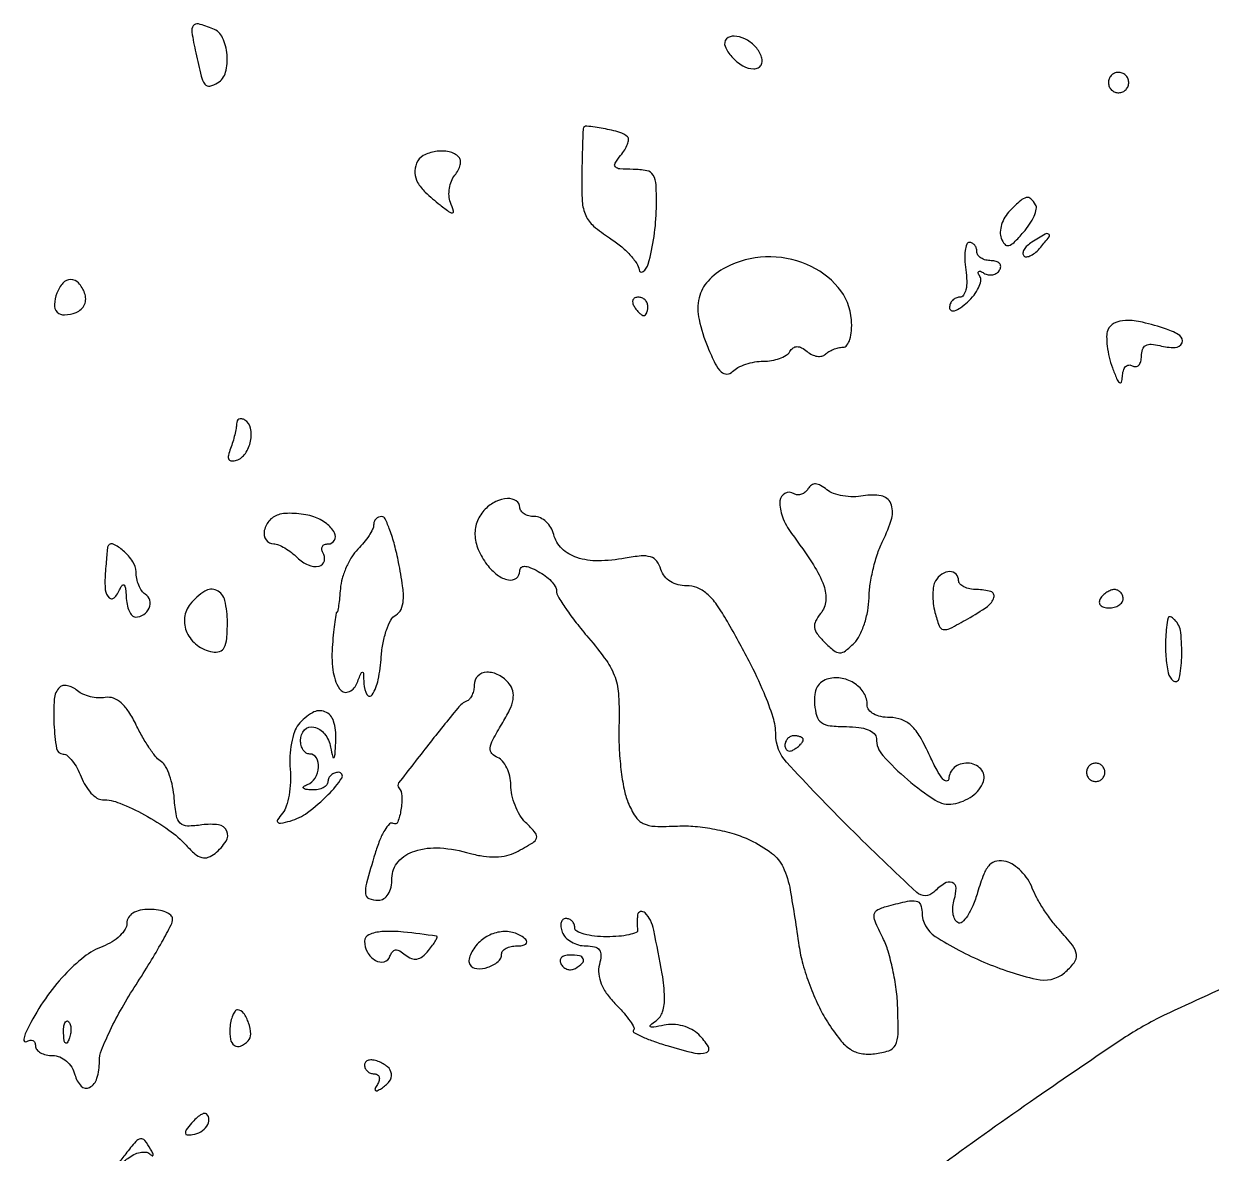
# Model space of a CAD drawing. Extents: x 0 to 5034, y 0 to 2560.
# Drawn here: x 665.7 to 795.6, y 1140.3 to 1263.9 of the extents above; entities that cross this region are included whole.
import ezdxf

# ---------------------------------------------------------------- set-up
doc = ezdxf.new("R2010")
doc.units = 0

msp = doc.modelspace()

# ---------------------------------------------------------------- linework, layer by layer
for points in [[(684.53736, 1260.75, 0.007512), (685.122776, 1258.204737, 0.097359), (685.531048, 1257.3266, 0.29399), (686.072172, 1257.116953, 0.088058), (686.933469, 1257.458881, 0.192497), (687.792821, 1258.620628, 0.085999), (687.957007, 1260.548405, 0.08629), (687.463406, 1262.41316, 0.195814), (686.418213, 1263.393011, 0.024161), (684.820928, 1263.91896, 0.315397), (684.263608, 1263.721024, 0.199073), (684.102624, 1263.019208, 0.01088)], [(742.606442, 1262.273108, 0.305559), (742.449192, 1261.465479, 0.084835), (743.182334, 1260.321836, 0.072561), (744.387175, 1259.334307, 0.136267), (745.59106, 1259, 0.114046), (746.067287, 1259.110055, 0.152208), (746.388194, 1259.412822, 0.136308), (746.501534, 1259.873112, 0.084423), (746.391296, 1260.422681, 0.103458), (745.702906, 1261.490569, 0.084524), (744.597094, 1262.28567, 0.098614), (743.443862, 1262.590158, 0.214958)], [(784.552786, 1258.08541, 0.099038), (784.401684, 1257.679226, 0.097945), (784.417584, 1257.244476, 0.097945), (784.597789, 1256.848514, 0.099038), (784.91459, 1256.552786, 0.099038), (785.320774, 1256.401684, 0.097945), (785.755524, 1256.417584, 0.097945), (786.151486, 1256.597789, 0.099038), (786.447214, 1256.91459, 0.099038), (786.598316, 1257.320774, 0.097945), (786.582416, 1257.755524, 0.097945), (786.402211, 1258.151486, 0.099038), (786.08541, 1258.447214, 0.099038), (785.679226, 1258.598316, 0.097945), (785.244476, 1258.582416, 0.097945), (784.848514, 1258.402211, 0.099038)], [(726.928571, 1252.442582, 0.031413), (726.897292, 1252.121811, 0.000883), (726.852012, 1250.734696, 0.001802), (726.807492, 1249.10213, 0.001237), (726.768247, 1247.25, 0.01952), (726.824378, 1244.488366, 0.090982), (727.202628, 1242.948193, 0.110045), (728.066823, 1241.791109, 0.035093), (729.801155, 1240.5, -0.029823), (731.003992, 1239.624087, -0.034105), (732.037891, 1238.646875, -0.036413), (732.783407, 1237.710882, -0.132619), (733.031765, 1237, 0.594662), (733.471065, 1236.80096, 0.163725), (734.039885, 1237.634778, 0.032515), (734.680524, 1240.653877, 0.031899), (734.929715, 1243.75, 0.013685), (734.902083, 1246.300951, 0.126314), (734.589149, 1247.351544, 0.211744), (733.875437, 1247.853223, 0.048878), (732.377555, 1248, -0.015247), (730.930573, 1248.044135, -0.198078), (730.455764, 1248.274712, -0.331511), (730.419554, 1248.687925, -0.034992), (731.020056, 1249.524166, 0.034151), (731.467401, 1250.144921, 0.049825), (731.764435, 1250.749596, 0.062203), (731.883989, 1251.253846, 0.227283), (731.777807, 1251.555526, 0.129083), (730.932868, 1252.049061, 0.022748), (729.126609, 1252.46516, 0.01737), (727.310321, 1252.73259, 0.400062)], [(708.699509, 1248.659316, 0.101541), (708.520025, 1247.574855, 0.119637), (708.803481, 1246.576002, 0.07618), (709.650971, 1245.499042, 0.021649), (711.272892, 1244.108556, 0.006597), (712.330031, 1243.301179, 0.219925), (712.634355, 1243.237559, 0.439051), (712.742985, 1243.428835, 0.013871), (712.411017, 1244.371291, -0.075004), (712.250022, 1245.102629, -0.055731), (712.286777, 1245.930029, -0.056029), (712.504445, 1246.72368, -0.078436), (712.879448, 1247.354744, 0.051268), (713.252787, 1247.912, 0.06696), (713.465298, 1248.486829, 0.082676), (713.493251, 1248.990735, 0.170586), (713.324657, 1249.342009, 0.148046), (712.252984, 1249.915614, 0.086221), (710.782983, 1249.953063, 0.089178), (709.43189, 1249.498669, 0.177343)], [(773.613918, 1243.471061, 0.061855), (773.071889, 1242.775319, 0.057965), (772.702244, 1241.953086, 0.062211), (772.551164, 1241.134129, 0.106544), (772.657366, 1240.450505, 0.082376), (773.039128, 1239.800118, 0.292806), (773.478946, 1239.661199, 0.132355), (774.072499, 1240.006527, 0.016561), (775.09412, 1241.108521, 0.0322), (775.768418, 1241.995386, 0.043027), (776.252715, 1242.882533, 0.049548), (776.502145, 1243.648847, 0.194716), (776.420226, 1244.129077, 0.065383), (775.891708, 1244.777124, 0.251718), (775.406557, 1244.907678, 0.125941), (774.79156, 1244.586816, 0.01349)], [(776.02896, 1240.03906, 0.044429), (775.507686, 1239.640546, 0.073916), (775.159984, 1239.21208, 0.108439), (775.032091, 1238.823706, 0.225585), (775.13646, 1238.530207, 0.234162), (775.452534, 1238.423579, 0.085026), (775.916631, 1238.569338, 0.06172), (776.453252, 1238.934292, 0.039407), (776.979944, 1239.475834, 0.011124), (777.89468, 1240.6293, 0.447869), (777.839289, 1240.911334, 0.273213), (777.458847, 1240.911828, 0.007952)], [(768.786692, 1237, -0.029763), (768.892466, 1235.776249, -0.061942), (768.79986, 1234.824696, -0.09802), (768.531443, 1234.217379, -0.244511), (768.113499, 1234, 0.10284), (767.688605, 1233.911674, 0.098761), (767.32709, 1233.660722, 0.097005), (767.084853, 1233.285864, 0.095363), (767, 1232.845012, 0.284688), (767.176033, 1232.560901, 0.195341), (767.564955, 1232.531453, 0.078101), (768.195399, 1232.848638, 0.028394), (768.976419, 1233.478659, 0.041877), (769.686366, 1234.238406, 0.055353), (770.18693, 1235.04176, 0.067448), (770.421016, 1235.767683, 0.184766), (770.32191, 1236.288155, -0.046297), (770.146964, 1236.640334, -0.332226), (770.195074, 1236.812168, -0.271474), (770.39292, 1236.837256, -0.037402), (770.776393, 1236.638197, 0.092519), (771.238531, 1236.459449, 0.096172), (771.727473, 1236.462971, 0.09932), (772.167152, 1236.647286, 0.105964), (772.489919, 1236.983688, 0.136093), (772.602176, 1237.36964, 0.190788), (772.475564, 1237.701458, 0.140899), (772.109731, 1237.925389, 0.067432), (771.559017, 1238, -0.062283), (770.962904, 1238.074545, -0.080552), (770.457961, 1238.29375, -0.097988), (770.120018, 1238.618621, -0.153634), (770, 1239, 0.081264), (769.93751, 1239.381947, 0.09189), (769.757125, 1239.70625, 0.100702), (769.488543, 1239.923085, 0.12019), (769.173193, 1240, 0.314934), (768.88429, 1239.797993, 0.055623), (768.7186, 1239.11875, 0.042928), (768.677574, 1238.149985, 0.025568)], [(742.515336, 1237.254043, 0.085174), (740.581019, 1235.775729, 0.132508), (739.608602, 1233.929646, 0.10884), (739.597971, 1231.570344, 0.045897), (740.552135, 1228.529465, 0.017068), (741.37783, 1226.728659, 0.083096), (742.036711, 1225.824709, 0.20875), (742.646006, 1225.592901, 0.186454), (743.268404, 1225.868404, -0.077384), (743.862612, 1226.302505, -0.038207), (744.725883, 1226.667594, -0.036745), (745.699944, 1226.91659, -0.044231), (746.640983, 1227, 0.042769), (747.546308, 1227.077582, 0.044326), (748.41404, 1227.308014, 0.048469), (749.122726, 1227.646007, 0.119397), (749.530011, 1228.048558, -0.093136), (749.89796, 1228.452088, -0.161683), (750.323354, 1228.595498, -0.127031), (750.826401, 1228.468043, -0.048005), (751.431037, 1228.057234, 0.061577), (751.965404, 1227.714928, 0.07467), (752.533719, 1227.540581, 0.088289), (753.047078, 1227.554712, 0.146473), (753.425343, 1227.758676, -0.063084), (753.794099, 1228.044513, -0.037905), (754.291611, 1228.289534, -0.037413), (754.832311, 1228.460983, -0.052793), (755.333333, 1228.524845, 0.228577), (755.777056, 1228.750647, 0.08635), (756.10593, 1229.384886, 0.060594), (756.28483, 1230.340578, 0.034633), (756.278686, 1231.516233, 0.157983), (754.822706, 1235.080138, 0.119209), (751.388986, 1237.595721, 0.108152), (746.884815, 1238.413089, 0.112135)], [(669.345077, 1234.456872, 0.075422), (669.069425, 1233.199704, 0.214489), (669.375865, 1232.378824, 0.216242), (670.190548, 1232.067507, 0.076522), (671.440013, 1232.338607, 0.093639), (671.997035, 1232.682533, 0.104304), (672.365098, 1233.194765, 0.103874), (672.495878, 1233.813795, 0.092161), (672.376152, 1234.462146, 0.089658), (671.709907, 1235.560506, 0.215353), (670.860994, 1235.942142, 0.214827), (670.011808, 1235.557855, 0.089288)], [(732.5, 1233, 0.029505), (732.768994, 1232.617226, 0.035638), (733.066025, 1232.29375, 0.038439), (733.34829, 1232.065539, 0.151918), (733.559017, 1232, 0.210953), (733.727648, 1232.07446, 0.081139), (733.870461, 1232.29375, 0.061769), (733.967655, 1232.617151, 0.042167), (734, 1233, 0.105053), (733.918938, 1233.381556, 0.099167), (733.688914, 1233.70625, 0.09642), (733.345238, 1233.923877, 0.093332), (732.940983, 1234, 0.108972), (732.586039, 1233.921712, 0.182303), (732.3746, 1233.70625, 0.161196), (732.343488, 1233.3821, 0.082592)], [(784.323406, 1230.400399, 0.092444), (784.194325, 1229.699181, 0.029838), (784.260028, 1228.640461, 0.028596), (784.475848, 1227.446399, 0.028472), (784.826723, 1226.282989, 0.011752), (785.292064, 1225.09505, 0.112134), (785.606659, 1224.65456, 0.546935), (785.819027, 1224.714181, 0.063211), (785.921053, 1225.309017, -0.056904), (786.023878, 1225.957308, -0.116801), (786.270559, 1226.405088, -0.179435), (786.614511, 1226.583988, -0.171169), (787, 1226.5, 0.153713), (787.379179, 1226.403771, 0.191513), (787.70625, 1226.555735, 0.129501), (787.927321, 1226.96056, 0.060641), (788, 1227.557614, -0.081384), (788.119691, 1228.288089, -0.182702), (788.470251, 1228.716105, -0.147647), (789.078722, 1228.85855, -0.048178), (789.999004, 1228.710511, 0.062986), (791.682754, 1228.490431, 0.305579), (792.443375, 1228.998574, 0.355514), (792.201002, 1229.797742, 0.068163), (790.738753, 1230.516861, 0.021847), (788.132008, 1231.2587, 0.063013), (786.26783, 1231.460267, 0.108265), (785.026585, 1231.164602, 0.190986)], [(689, 1220.140804, -0.044814), (688.955838, 1219.649073, -0.015193), (688.806316, 1218.945904, -0.01497), (688.593057, 1218.174867, -0.016658), (688.34065, 1217.445338, 0.035725), (688.110903, 1216.689224, 0.177332), (688.166451, 1216.255731, 0.280582), (688.458173, 1216.078781, 0.080144), (689.003277, 1216.167759, 0.166498), (689.965379, 1216.901768, 0.096574), (690.532942, 1218.257179, 0.102071), (690.53374, 1219.664034, 0.206448), (689.910933, 1220.555046, 0.08398), (689.562927, 1220.696474, 0.162722), (689.267587, 1220.665595, 0.181278), (689.071123, 1220.46911, 0.107077)], [(751.519929, 1213.032246, -0.079465), (751.203479, 1212.665692, -0.091049), (750.801973, 1212.43664, -0.100767), (750.379331, 1212.378813, -0.122785), (750, 1212.5, 0.263598), (749.002973, 1212.538009, 0.263078), (748.456612, 1211.702138, 0.108805), (748.722123, 1209.972567, 0.066518), (749.719644, 1208.154932, -0.014038), (752.112594, 1204.706885, -0.057602), (753.248486, 1202.434471, -0.108662), (753.470077, 1200.765332, -0.153242), (752.905297, 1199.385889, 0.056425), (752.360281, 1198.554007, 0.15193), (752.244956, 1197.864448, 0.128008), (752.536807, 1197.155398, 0.035087), (753.335903, 1196.235526, 0.025875), (754.345197, 1195.325617, 0.164065), (754.983756, 1195.087672, 0.175472), (755.612276, 1195.293137, 0.03052), (756.562569, 1196.133998, 0.080817), (757.167616, 1196.974177, 0.036196), (757.687327, 1198.236817, 0.034619), (758.054466, 1199.681258, 0.039643), (758.197286, 1201.098284, -0.032958), (758.329081, 1202.607628, -0.021085), (758.670546, 1204.335071, -0.021179), (759.150629, 1206.006688, -0.036653), (759.707071, 1207.340257, 0.046612), (760.678727, 1209.805767, 0.174648), (760.574666, 1211.440881, 0.251155), (759.52643, 1212.270159, 0.09177), (757.57307, 1212.258719, -0.047556), (756.480302, 1212.155868, -0.041451), (755.334937, 1212.252363, -0.043589), (754.307626, 1212.519091, -0.08812), (753.583281, 1212.930883, 0.042369), (752.906412, 1213.401985, 0.119125), (752.356647, 1213.56378, 0.164525), (751.902976, 1213.434777, 0.103884)], [(716.2, 1210.8, 0.101219), (715.353448, 1209.51811, 0.103777), (715.088158, 1208.018384, 0.091931), (715.443457, 1206.391992, 0.062802), (716.392046, 1204.75, 0.066957), (717.527511, 1203.60912, 0.115123), (718.743298, 1203.059131, 0.214548), (719.615824, 1203.260758, 0.23441), (720, 1204.035184, -0.188457), (720.144316, 1204.404473, -0.214004), (720.491503, 1204.552925, -0.094032), (721.098381, 1204.426677, -0.0247), (722, 1204, -0.037919), (722.765319, 1203.512475, -0.043272), (723.4125, 1202.933896, -0.048145), (723.861305, 1202.353947, -0.141531), (724, 1201.87378, 0.137223), (724.172232, 1201.258034, 0.012972), (725.028, 1199.927098, 0.01583), (726.159237, 1198.372394, 0.011817), (727.499576, 1196.729461, -0.021162), (729.462901, 1194.228923, -0.072845), (730.408939, 1192.402286, -0.071095), (730.803204, 1190.357636, -0.01953), (730.834378, 1187.070497, 0.019493), (730.85638, 1184.732664, 0.017446), (731.058201, 1182.314878, 0.017781), (731.392656, 1180.156373, 0.050881), (731.82771, 1178.703556, 0.044332), (732.631286, 1177.16468, 0.139993), (733.495386, 1176.402552, 0.104959), (734.783541, 1176.09353, 0.019285), (737.242907, 1176.123709, -0.03578), (739.173731, 1176.083745, -0.024765), (741.337207, 1175.775012, -0.024881), (743.44126, 1175.257849, -0.038348), (745.189238, 1174.585045, -0.049636), (747.541777, 1173.164374, -0.124625), (748.793231, 1171.617954, -0.065703), (749.578481, 1169.089953, -0.007009), (750.535916, 1163, 0.033589), (750.960261, 1161.00002, 0.020415), (751.71417, 1158.70235, 0.020417), (752.652708, 1156.474439, 0.033668), (753.644098, 1154.688852, 0.022063), (755.034506, 1152.734111, 0.078271), (756.154445, 1151.686202, 0.109583), (757.32527, 1151.221728, 0.068682), (758.804655, 1151.188852, 0.050671), (760.351675, 1151.528606, 0.199044), (761.076995, 1152.152537, 0.11375), (761.368881, 1153.340538, 0.01202), (761.341177, 1156.214049, 0.024767), (761.172634, 1158.235064, 0.01923), (760.796635, 1160.410057, 0.019602), (760.287104, 1162.41528, 0.043704), (759.710446, 1163.878607, -0.012729), (758.854676, 1165.709269, -0.1503), (758.766817, 1166.480308, -0.247316), (759.157292, 1166.973367, -0.038497), (760.369269, 1167.400903, -0.012315), (762.409157, 1167.894799, -0.102049), (763.356935, 1167.903826, -0.248101), (763.8292, 1167.521726, -0.101386), (764, 1166.688058, 0.255285), (765.443137, 1164.045739, 0.042186), (770.759487, 1161.232634, 0.042332), (776.505218, 1159.342876, 0.23569), (779.572865, 1160.060472, 0.052847), (780.632991, 1161.148356, 0.200277), (780.882496, 1162.04445, 0.136753), (780.452652, 1163.073773, 0.020658), (778.985042, 1164.78568, -0.026811), (778.147064, 1165.787832, -0.017983), (777.29516, 1167.014947, -0.018136), (776.553963, 1168.266689, -0.033769), (776.061765, 1169.337547, 0.057039), (775.569503, 1170.289414, 0.047003), (774.845704, 1171.175074, 0.048885), (774.012899, 1171.868039, 0.085339), (773.197498, 1172.238102, 0.104149), (772.164628, 1172.287955, 0.168305), (771.397176, 1171.875837, 0.094011), (770.760296, 1170.853278, 0.01962), (770.071987, 1168.845933, -0.02625), (769.552227, 1167.393179, -0.046308), (768.954614, 1166.269048, -0.065371), (768.374028, 1165.595938, -0.331968), (767.910533, 1165.555293, -0.146175), (767.575967, 1165.931464, -0.071624), (767.388632, 1166.551018, -0.061602), (767.367808, 1167.305864, -0.053015), (767.52671, 1168.084157, 0.07609), (767.722988, 1169.336653, 0.317122), (767.308879, 1169.928368, 0.233837), (766.455915, 1169.831204, 0.053189), (765.290355, 1168.890355, -0.403651), (763.413483, 1168.856383, -0.008546), (756.107114, 1175.88879, -0.010983), (749.171212, 1183.107148, -0.188041), (748, 1186.111284, 0.076476), (747.706595, 1188.018357, 0.024522), (746.709448, 1190.713653, 0.0194), (745.081832, 1194.151524, 0.008942), (742.712736, 1198.5, 0.024704), (741.539755, 1200.345697, 0.059117), (740.455163, 1201.548841, 0.08248), (739.376066, 1202.217126, 0.106713), (738.23271, 1202.421975, -0.070839), (737.298953, 1202.521423, -0.080022), (736.471713, 1202.878264, -0.084214), (735.830758, 1203.457644, -0.090357), (735.435631, 1204.20281, 0.084419), (734.971328, 1205.103937, 0.156832), (734.306628, 1205.573927, 0.099969), (733.268423, 1205.683393, 0.022809), (731.509765, 1205.435854, -0.043311), (728.562728, 1205.143502, -0.083552), (726.226624, 1205.507103, -0.112806), (724.598163, 1206.496099, -0.13699), (723.70159, 1208.033119, 0.071179), (723.385609, 1208.784889, 0.070113), (722.870204, 1209.422229, 0.075689), (722.241232, 1209.852252, 0.112624), (721.59362, 1210, -0.060868), (720.984222, 1210.074462, -0.079473), (720.468126, 1210.29375, -0.097394), (720.122603, 1210.618601, -0.156778), (720, 1211, 0.257603), (719.606443, 1211.713192, 0.154946), (718.646069, 1211.963398, 0.101189), (717.359605, 1211.629046, 0.082545)], [(693.75, 1210.24361, 0.148667), (692.642212, 1209.617272, 0.139599), (692.036979, 1208.464972, 0.201426), (692.233991, 1207.447733, 0.250543), (693.071429, 1207, -0.098769), (693.586678, 1206.897216, -0.033858), (694.27145, 1206.556675, -0.032099), (694.995489, 1206.068362, -0.031977), (695.652048, 1205.490809, 0.095442), (696.827575, 1204.695031, 0.153202), (698.022328, 1204.57426, 0.289974), (698.605324, 1205.137049, 0.200665), (698.457295, 1206.069098, -0.100279), (698.326261, 1206.424004, -0.177037), (698.386534, 1206.726548, -0.168258), (698.631948, 1206.929225, -0.089467), (699.024316, 1207, 0.270251), (699.708092, 1207.398702, 0.256041), (699.719191, 1208.20869, 0.111626), (698.824674, 1209.249518, 0.077859), (697.448501, 1209.971432, 0.037714), (696.574619, 1210.196734, 0.025874), (695.55831, 1210.324639, 0.026159), (694.560923, 1210.345741, 0.0471)], [(704, 1209.071429, -0.116045), (703.889565, 1208.602009, -0.028553), (703.49368, 1207.909305, -0.027696), (702.93611, 1207.147266, -0.024592), (702.276358, 1206.419216, 0.057057), (701.601777, 1205.570204, 0.034904), (701.001721, 1204.438794, 0.034647), (700.558249, 1203.218577, 0.051134), (700.3576, 1202.097787, -0.006848), (700.269056, 1201.101765, -0.011286), (700.163731, 1200.2631, -0.005025), (700.053489, 1199.569186, -0.365934), (699.971614, 1199.5, 0.371311), (699.888461, 1199.428373, 0.002811), (699.750698, 1198.471875, 0.00839), (699.61372, 1197.341983, 0.005075), (699.487587, 1196, 0.051026), (699.539089, 1193.201222, 0.106972), (700.24813, 1191.154558, 0.346751), (701.216558, 1190.793783, 0.224918), (702.132621, 1191.65305, -0.002982), (702.619551, 1192.869094, -0.292002), (702.764558, 1192.971691, -0.412141), (702.874457, 1192.872485, -0.003951), (702.929715, 1191.690983, 0.120806), (703.269492, 1190.50616, 0.563163), (703.833574, 1190.491895, 0.093104), (704.499481, 1192.136993, 0.032938), (704.83815, 1194.666476, -0.030505), (705.033012, 1196.177701, -0.035938), (705.405306, 1197.57118, -0.038797), (705.884904, 1198.673221, -0.144127), (706.408868, 1199.208938, 0.157122), (706.994704, 1199.839183, 0.095715), (707.244842, 1200.833921, 0.050627), (707.173263, 1202.400398, 0.012095), (706.729091, 1204.972239, 0.015575), (706.285328, 1206.899119, 0.024282), (705.772174, 1208.523095, 0.021095), (705.256992, 1209.752584, 0.290755), (704.867489, 1210, 0.10621), (704.536506, 1209.92889, 0.09936), (704.254825, 1209.727232, 0.096104), (704.066, 1209.425905, 0.092301)], [(674.918758, 1206.718615, 0.063804), (674.880531, 1206.554139, 0.00147), (674.802109, 1205.756406, 0.003255), (674.718947, 1204.819623, 0.002197), (674.635737, 1203.75, 0.037987), (674.640526, 1201.971803, 0.194853), (675.072879, 1201.106805, 0.423702), (675.686339, 1201.155456, 0.076797), (676.337719, 1202.25, -0.134342), (676.534095, 1202.507991, -0.451325), (676.717133, 1202.471875, -0.102704), (676.859693, 1202.046513, -0.020908), (676.921053, 1201.25, 0.0398), (677.020239, 1200.388533, 0.057916), (677.253223, 1199.660938, 0.074952), (677.574906, 1199.164789, 0.214698), (677.940983, 1199, 0.144426), (678.846011, 1199.266989, 0.148421), (679.449659, 1199.98023, 0.170715), (679.508977, 1200.832268, 0.189355), (679.016312, 1201.489919, -0.105504), (678.626729, 1201.86303, -0.051367), (678.298542, 1202.472261, -0.047723), (678.075339, 1203.203903, -0.050225), (678, 1203.952028, 0.150521), (677.65937, 1205.057895, 0.060462), (676.606914, 1206.261804, 0.080625), (675.505927, 1206.968652, 0.43013)], [(765.464874, 1202.943165, 0.100309), (765.254439, 1202.3731, 0.034624), (765.180004, 1201.493845, 0.032756), (765.230639, 1200.487068, 0.032552), (765.412306, 1199.493376, 0.025939), (765.860427, 1198.033201, 0.26343), (766.325573, 1197.636615, 0.168477), (767.046516, 1197.740397, 0.010135), (769.000127, 1198.800212, 0.023244), (771.150643, 1200.159908, 0.165908), (771.867285, 1201.139322, 0.419305), (771.52406, 1201.780938, 0.0715), (770, 1202, -0.048028), (769.234582, 1202.073693, -0.068025), (768.5875, 1202.29375, -0.088204), (768.151477, 1202.618118, -0.191087), (768, 1203, 0.195412), (767.718433, 1203.692931, 0.208257), (767.042876, 1203.969225, 0.146126), (766.174414, 1203.688529, 0.103975)], [(683.930433, 1200.416177, 0.147747), (683.304299, 1198.932554, 0.135757), (683.575086, 1197.295053, 0.123952), (684.687679, 1195.920313, 0.112833), (686.357183, 1195.176676, 0.128787), (687.146461, 1195.225545, 0.198749), (687.657685, 1195.6653, 0.09759), (687.929224, 1196.633405, 0.019726), (688, 1198.426676, 0.058096), (687.724184, 1200.792449, 0.224661), (686.826009, 1201.916629, 0.264846), (685.516235, 1201.833875, 0.07443)], [(783.5, 1201, 0.139169), (783.392057, 1200.620352, 0.191142), (783.521475, 1200.29375, 0.138808), (783.889346, 1200.073267, 0.066118), (784.440983, 1200, 0.062283), (785.037096, 1200.074545, 0.080552), (785.542039, 1200.29375, 0.097988), (785.879982, 1200.618621, 0.153634), (786, 1201, 0.092995), (785.928382, 1201.381732, 0.096318), (785.723586, 1201.70625, 0.099231), (785.418051, 1201.923444, 0.105429), (785.059017, 1202, 0.089642), (784.653442, 1201.926698, 0.053229), (784.2129, 1201.70625, 0.051032), (783.806203, 1201.382515, 0.06081)], [(790.918758, 1198.916667, 0.033892), (790.653583, 1196.802986, 0.034042), (790.677005, 1194.675995, 0.034028), (790.941948, 1192.887864, 0.167114), (791.464544, 1192.028358, 0.564781), (792.138652, 1192.262958, 0.045001), (792.411899, 1194.573643, 0.033868), (792.302114, 1197.320631, 0.171076), (791.64939, 1198.683944, 0.036998), (791.394329, 1198.903814, 0.082464), (791.166893, 1199.020179, 0.163649), (791.005759, 1199.017591, 0.265419)], [(715, 1191.583333, -0.049462), (714.943811, 1191.016715, -0.052747), (714.777502, 1190.484896, -0.058927), (714.532835, 1190.063648, -0.128783), (714.242561, 1189.833333, 0.11896), (713.193161, 1189.033286, 0.004248), (710.007792, 1185.046444, 0.002193), (706.735186, 1180.840447, 0.355861), (706.75, 1180.290445, -0.174077), (707.083564, 1179.420134, -0.043783), (706.98151, 1177.881026, -0.052161), (706.636714, 1176.57412, -0.471451), (706.148477, 1176.408236, 0.355758), (705.743548, 1176.355291, 0.053367), (705.209723, 1175.653891, 0.040352), (704.650025, 1174.533422, 0.022881), (704.148477, 1173.101234, 0.005372), (703.214476, 1169.857456, 0.084805), (703.099659, 1168.717755, 0.291211), (703.490306, 1168.18817, 0.092387), (704.5, 1168, 0.138864), (705.114225, 1168.173941, 0.116547), (705.595076, 1168.653424, 0.088831), (705.899525, 1169.421057, 0.050137), (706, 1170.420545, -0.184188), (706.685268, 1172.217679, -0.134906), (708.494533, 1173.387643, -0.093666), (711.263248, 1173.718789, -0.0538), (714.584076, 1173.130793, 0.034293), (716.011556, 1172.820284, 0.043136), (717.36176, 1172.739976, 0.047891), (718.572783, 1172.889096, 0.068879), (719.584076, 1173.264871, 0.00982), (721.408896, 1174.292676, 0.184735), (721.811647, 1174.798064, 0.259088), (721.698993, 1175.355169, 0.019715), (720.619048, 1176.52381, -0.062864), (719.998866, 1177.323178, -0.039125), (719.475595, 1178.389874, -0.038768), (719.118661, 1179.542304, -0.055771), (719, 1180.602813, 0.05418), (718.893304, 1181.584565, 0.057151), (718.578372, 1182.501951, 0.06384), (718.114208, 1183.222346, 0.126801), (717.56467, 1183.613557, -0.120999), (716.934672, 1184.051286, -0.215047), (716.751968, 1184.643821, -0.092084), (717.04659, 1185.56931, -0.013634), (718.023597, 1187.2792, 0.023311), (718.870773, 1188.830803, 0.067901), (719.251156, 1189.988098, 0.103313), (719.229164, 1190.90698, 0.116245), (718.836482, 1191.697027, 0.095642), (717.679141, 1192.647111, 0.132337), (716.378679, 1192.956436, 0.188877), (715.401242, 1192.539741, 0.201268)], [(669.657991, 1191.324657, 0.179328), (669.057512, 1190.017116, 0.031425), (669.022256, 1187.262774, 0.029042), (669.310767, 1184.604212, 0.366341), (670.024751, 1184, -0.17856), (670.483781, 1183.830672, -0.048871), (671.02769, 1183.265625, -0.042913), (671.560849, 1182.456979, -0.033464), (672, 1181.5, 0.04467), (672.465101, 1180.543529, 0.05168), (673.074054, 1179.734375, 0.059168), (673.727628, 1179.179189, 0.147553), (674.321611, 1179, -0.096777), (676.220725, 1178.628944, -0.028116), (678.92919, 1177.346816, -0.029063), (681.598507, 1175.686457, -0.055224), (683.490079, 1174.010962, 0.031615), (684.446474, 1173.079813, 0.109407), (685.204081, 1172.674868, 0.155511), (685.904856, 1172.699845, 0.087358), (686.651792, 1173.125976, 0.074096), (687.84673, 1174.46082, 0.258759), (687.931218, 1175.573016, 0.254425), (687.029191, 1176.24732, 0.072471), (685.218908, 1176.245437, -0.03422), (683.61981, 1176.121554, -0.194728), (682.842021, 1176.428376, -0.162692), (682.41748, 1177.228433, -0.022316), (682.186967, 1179.129353, 0.030608), (682.005663, 1180.442045, 0.03492), (681.66959, 1181.664659, 0.037441), (681.241242, 1182.642398, 0.133144), (680.777939, 1183.137241, -0.085366), (680.229862, 1183.621731, -0.019543), (679.491184, 1184.619043, -0.019657), (678.719883, 1185.851718, -0.018035), (678.023873, 1187.176517, 0.03142), (677.211712, 1188.626802, 0.067627), (676.380228, 1189.597398, 0.094314), (675.52426, 1190.109701, 0.131597), (674.639803, 1190.189127, -0.059444), (673.862076, 1190.147572, -0.04318), (673.004478, 1190.278655, -0.043802), (672.199975, 1190.550207, -0.070025), (671.583802, 1190.930451, 0.053822), (671.050036, 1191.284126, 0.069044), (670.495119, 1191.48028, 0.084444), (670.004965, 1191.496667, 0.16403)], [(753.766999, 1192.251196, 0.100733), (753.034864, 1191.921733, 0.112904), (752.524665, 1191.342711, 0.093864), (752.256938, 1190.507668, 0.051459), (752.235107, 1189.42995, 0.056182), (752.485892, 1188.159015, 0.165121), (753.007278, 1187.450422, 0.1259), (753.95396, 1187.095524, 0.027054), (755.718108, 1187, -0.030805), (757.085921, 1186.915648, -0.063831), (758.120722, 1186.65068, -0.096366), (758.769796, 1186.234369, -0.204886), (759, 1185.696167, 0.185067), (759.714264, 1183.832512, 0.033497), (762.419467, 1181.199672, 0.033464), (765.45119, 1178.951963, 0.186114), (767.399894, 1178.550744, 0.111076), (769.492183, 1179.401533, 0.155769), (770.711177, 1180.990853, 0.277927), (770.436908, 1182.365467, 0.210971), (769, 1183, 0.074445), (768.180881, 1182.877362, 0.10064), (767.524675, 1182.520717, 0.108388), (767.092741, 1181.960048, 0.098411), (766.915739, 1181.25, -0.430802), (766.679844, 1181.047595, -0.198154), (766.282367, 1181.2625, -0.047411), (765.636577, 1182.22878, -0.015885), (764.8779, 1183.75, 0.02175), (763.784999, 1185.878511, 0.071791), (762.819028, 1187.120108, 0.10573), (761.768189, 1187.772503, 0.086444), (760.462161, 1188, -0.049824), (759.486574, 1188.097457, -0.077899), (758.696835, 1188.389873, -0.10237), (758.183753, 1188.834578, -0.164623), (758, 1189.377555, 0.134875), (757.647541, 1190.660397, 0.109973), (756.66776, 1191.700943, 0.102555), (755.273906, 1192.277162, 0.102779)], [(695.768837, 1187.221466, 0.092952), (695.327977, 1186.428391, 0.034787), (695.008766, 1185.190834, 0.032995), (694.840756, 1183.760427, 0.034238), (694.865641, 1182.338107, -0.032599), (694.89507, 1180.921238, -0.032231), (694.740532, 1179.507089, -0.033981), (694.4415, 1178.291579, -0.096186), (694.023777, 1177.528649, 0.02218), (693.482415, 1176.814108, 0.358263), (693.506023, 1176.533768, 0.254272), (693.824652, 1176.43494, 0.014637), (694.857018, 1176.67286, 0.097446), (696.759656, 1177.592071, 0.035512), (699.029341, 1179.564055, 0.049921), (700.509206, 1181.376534, 0.597986), (700.174314, 1182, 0.083809), (699.725847, 1181.924297, 0.093003), (699.344955, 1181.70625, 0.100527), (699.090243, 1181.381434, 0.116684), (699, 1181, -0.174481), (698.864954, 1180.624788, -0.09916), (698.485937, 1180.316941, -0.077299), (697.919486, 1180.122799, -0.055301), (697.25, 1180.078947, -0.021021), (696.583427, 1180.137165, -0.185333), (696.327933, 1180.275306, -0.449116), (696.351958, 1180.45138, -0.051902), (696.75, 1180.662281, 0.161605), (697.593481, 1181.378475, 0.118456), (697.971334, 1182.555724, 0.152487), (697.733868, 1183.579683, 0.266094), (697, 1184, -0.148195), (696.618646, 1184.115568, -0.098894), (696.29375, 1184.440625, -0.082425), (696.074694, 1184.926543, -0.064853), (696, 1185.5, -0.189832), (696.448196, 1186.637964, -0.267159), (697.467312, 1186.951285, -0.173806), (698.636768, 1186.204951, -0.117617), (699.294267, 1184.75, 0.009595), (699.524955, 1183.664849, 0.652811), (699.664183, 1183.63873, 0.136005), (699.781268, 1183.981467, 0.003675), (699.863818, 1185.583333, 0.083134), (699.616467, 1187.604931, 0.229566), (698.675677, 1188.637446, 0.233602), (697.297139, 1188.529095, 0.085372)], [(749, 1184.940983, 0.108972), (749.078288, 1184.586039, 0.182303), (749.29375, 1184.3746, 0.161196), (749.6179, 1184.343488, 0.082592), (750, 1184.5, 0.029505), (750.382774, 1184.768994, 0.035638), (750.70625, 1185.066025, 0.038439), (750.934461, 1185.34829, 0.151918), (751, 1185.559017, 0.210953), (750.92554, 1185.727648, 0.081139), (750.70625, 1185.870461, 0.061769), (750.382849, 1185.967655, 0.042167), (750, 1186, 0.105053), (749.618444, 1185.918938, 0.099167), (749.29375, 1185.688914, 0.09642), (749.076123, 1185.345238, 0.093332)], [(782, 1182, 0.099038), (782.076342, 1181.618362, 0.097945), (782.29375, 1181.29375, 0.097945), (782.618362, 1181.076342, 0.099038), (783, 1181, 0.099038), (783.381638, 1181.076342, 0.097945), (783.70625, 1181.29375, 0.097945), (783.923658, 1181.618362, 0.099038), (784, 1182, 0.099038), (783.923658, 1182.381638, 0.097945), (783.70625, 1182.70625, 0.097945), (783.381638, 1182.923658, 0.099038), (783, 1183, 0.099038), (782.618362, 1182.923658, 0.097945), (782.29375, 1182.70625, 0.097945), (782.076342, 1182.381638, 0.099038)], [(677, 1165.475249, -0.141462), (676.81047, 1164.818759, -0.060817), (676.229328, 1164.105385, -0.053385), (675.380071, 1163.44758, -0.047297), (674.376435, 1162.953021, 0.075561), (672.32829, 1161.796172, 0.039349), (670.164266, 1159.805696, 0.035753), (668.086908, 1157.221066, 0.031165), (666.292223, 1154.248885, 0.020253), (665.890026, 1153.395492, 0.06404), (665.720578, 1152.78799, 0.255657), (665.811202, 1152.544634, 0.327868), (666.042223, 1152.526095, -0.087345), (666.407968, 1152.671893, -0.166209), (666.718653, 1152.633066, -0.178707), (666.925683, 1152.416713, -0.102785), (667, 1152.059017, 0.172991), (667.144119, 1151.654933, 0.093616), (667.55324, 1151.311086, 0.073973), (668.162872, 1151.07844, 0.054274), (668.883369, 1151, -0.098652), (669.660064, 1150.845249, -0.079905), (670.384578, 1150.398245, -0.075897), (670.963228, 1149.720951, -0.075074), (671.316061, 1148.899384, 0.124057), (671.996279, 1147.662001, 0.342455), (672.916523, 1147.512134, 0.198111), (673.730737, 1148.516526, 0.072639), (674, 1150.360182, -0.094492), (674.23523, 1151.593775, -0.016917), (675.175, 1153.751983, -0.017735), (676.468643, 1156.236978, -0.015197), (678, 1158.758194, 0.007189), (679.532336, 1161.1923, 0.010076), (680.825, 1163.412146, 0.006751), (681.837734, 1165.294186, 0.12062), (682, 1165.957029, 0.219787), (681.815646, 1166.356163, 0.077699), (681.265625, 1166.693627, 0.059078), (680.457259, 1166.923642, 0.03982), (679.5, 1167, 0.046944), (678.447795, 1166.900993, 0.090251), (677.659903, 1166.597525, 0.121157), (677.17607, 1166.110384, 0.136043)], [(732.881579, 1166.416667, 0.019049), (732.844812, 1166.010975, 0.013073), (732.83273, 1165.548958, 0.013196), (732.844507, 1165.102819, 0.025961), (732.881579, 1164.75, -0.351089), (732.715467, 1164.458995, -0.039661), (731.937089, 1164.220313, -0.034349), (730.833403, 1164.053975, -0.020231), (729.5, 1164, -0.027026), (728.158889, 1164.072542, -0.042582), (727.028125, 1164.29375, -0.052312), (726.232098, 1164.614308, -0.277684), (726, 1165, 0.095827), (725.92617, 1165.381687, 0.097132), (725.715469, 1165.70625, 0.098664), (725.401, 1165.923543, 0.102345), (725.031385, 1166, 0.184534), (724.710807, 1165.877514, 0.147206), (724.516384, 1165.559375, 0.100118), (724.488865, 1165.074366, 0.055937), (724.638374, 1164.5, 0.103398), (725.008051, 1163.926377, 0.066728), (725.635226, 1163.440625, 0.062921), (726.412326, 1163.11201, 0.068706), (727.22362, 1163, -0.053699), (728.176124, 1162.897407, -0.184354), (728.687797, 1162.562755, -0.174933), (728.861914, 1161.958645, -0.047544), (728.700267, 1160.961819, 0.092215), (728.626349, 1159.935086, 0.070413), (728.908492, 1158.842152, 0.059517), (729.544989, 1157.709895, 0.038615), (730.523029, 1156.56788, -0.01781), (731.393874, 1155.632682, -0.028961), (732.055818, 1154.773159, -0.028799), (732.478962, 1154.068484, -0.328226), (732.432947, 1153.76628, 0.495421), (732.465004, 1153.529473, 0.021701), (733.323564, 1153.09023, 0.022407), (734.548177, 1152.594439, 0.012196), (736.090909, 1152.090909, 0.013778), (739.128286, 1151.27137, 0.14317), (740.406982, 1151.333333, 0.482201), (740.627371, 1151.957648, 0.056595), (739.56521, 1153.291933, 0.074507), (738.800648, 1153.857222, 0.055683), (737.82469, 1154.243264, 0.054772), (736.768846, 1154.409305, 0.065749), (735.767591, 1154.324234, -0.008566), (734.643926, 1154.097698, -0.17515), (734.307712, 1154.153674, -0.521509), (734.289403, 1154.340622, -0.023031), (734.897083, 1154.813173, 0.165398), (735.615779, 1155.802886, 0.081626), (735.831128, 1157.360861, 0.038024), (735.56901, 1159.933178, 0.006643), (734.644001, 1164.721056, 0.060903), (734.278817, 1165.802038, 0.089556), (733.692695, 1166.612574, 0.247861), (733.195341, 1166.755672, 0.319375)], [(703, 1163.511209, 0.130665), (703.321238, 1162.302953, 0.130141), (704.200451, 1161.411605, 0.197705), (705.152391, 1161.274494, 0.2558), (705.788229, 1161.864687, -0.08175), (706.049278, 1162.360187, -0.20918), (706.395679, 1162.554114, -0.156438), (706.851566, 1162.455794, -0.042513), (707.464567, 1162.029407, 0.074706), (708.123879, 1161.630971, 0.144487), (708.731205, 1161.565452, 0.125556), (709.335248, 1161.841987, 0.049776), (709.989766, 1162.487669, 0.01552), (710.44496, 1163.072141, 0.029624), (710.766791, 1163.572677, 0.037404), (710.93962, 1163.942264, 0.47689), (710.872445, 1164.057616, 0.012699), (707.257594, 1164.523165, 0.043022), (704.881244, 1164.562841, 0.081787), (703.479293, 1164.230872, 0.302522)], [(715.475936, 1163.333079, 0.044707), (714.944134, 1162.696608, 0.056142), (714.579556, 1162.020478, 0.066993), (714.423842, 1161.406995, 0.168662), (714.522834, 1160.963054, 0.242241), (715.274995, 1160.510245, 0.096398), (716.505284, 1160.665624, 0.093996), (717.610133, 1161.276794, 0.223116), (718, 1162.106989, -0.180351), (718.127076, 1162.447831, -0.091551), (718.489583, 1162.737678, -0.071527), (719.028963, 1162.933999, -0.051611), (719.666667, 1163, 0.040239), (720.260011, 1163.047829, 0.115697), (720.639414, 1163.204336, 0.251597), (720.75193, 1163.433608, 0.189381), (720.637722, 1163.695611, 0.116345), (719.516602, 1164.388773, 0.09837), (718.130574, 1164.56433, 0.092088), (716.704761, 1164.19452, 0.087211)], [(724.510081, 1160.983688, 0.090427), (724.820631, 1160.639411, 0.095498), (725.22714, 1160.434921, 0.099685), (725.665803, 1160.401101, 0.108373), (726.069098, 1160.542705, 0.050477), (726.838655, 1161.13314, 0.315493), (726.933879, 1161.592818, 0.25701), (726.519563, 1161.914842, 0.039415), (725.440983, 1162, 0.067432), (724.890269, 1161.925389, 0.140899), (724.524436, 1161.701458, 0.190788), (724.397824, 1161.36964, 0.136093)], [(688.274953, 1154, 0.06274), (688.335707, 1152.789067, 0.197872), (688.76315, 1152.116499, 0.259074), (689.441693, 1152.043647, 0.096637), (690.264432, 1152.597766, 0.213922), (690.552623, 1153.354431, 0.067764), (690.315526, 1154.568223, 0.069069), (689.770766, 1155.65097, 0.246501), (689.105815, 1156, 0.23944), (688.833819, 1155.861825, 0.059319), (688.581164, 1155.4125, 0.047671), (688.382271, 1154.766026, 0.032014)], [(670.683114, 1152.8125, -0.054073), (670.461564, 1152.395823, -0.470617), (670.279315, 1152.37858, -0.168741), (670.137993, 1152.670344, -0.018894), (670.078947, 1153.416667, -0.028489), (670.089945, 1154.112848, -0.077125), (670.200665, 1154.592839, -0.208169), (670.385309, 1154.77538, -0.296942), (670.604167, 1154.729167, -0.126455), (670.797407, 1154.402231, -0.060344), (670.876576, 1153.916927, -0.05415), (670.839148, 1153.359369, -0.051402)], [(703, 1149.968615, 0.108533), (703.081171, 1149.599074, 0.099707), (703.311086, 1149.284531, 0.095452), (703.654707, 1149.073611, 0.090291), (704.059017, 1149, -0.132745), (704.403738, 1148.906838, -0.19028), (704.59735, 1148.660863, -0.143226), (704.599686, 1148.287383, -0.068937), (704.404508, 1147.845492, 0.029004), (704.156574, 1147.386848, 0.315645), (704.190983, 1147.190983, 0.315645), (704.386848, 1147.156574, 0.029004), (704.845492, 1147.404508, 0.087098), (705.708263, 1148.172482, 0.199073), (705.941859, 1148.995045, 0.192782), (705.526226, 1149.760952, 0.081757), (704.5, 1150.361626, 0.055937), (703.925634, 1150.511135, 0.100118), (703.440625, 1150.483616, 0.147206), (703.122486, 1150.289193, 0.184534)], [(684.086693, 1143.604459, 0.015839), (683.501728, 1142.85237, 0.180681), (683.402483, 1142.496362, 0.378117), (683.587372, 1142.319873, 0.046255), (684.194193, 1142.352238, 0.094672), (685.097475, 1142.666194, 0.113209), (685.755961, 1143.278101, 0.148136), (685.978316, 1143.990705, 0.201077), (685.725834, 1144.607499, 0.271866), (685.471277, 1144.67372, 0.068292), (685.062493, 1144.4947, 0.050816), (684.577833, 1144.125732, 0.03147)], [(676.872445, 1140.25, 0.001728), (676.017381, 1139.151917, 0.272896), (675.998637, 1139.003157, 0.488078), (676.101435, 1138.97634, 0.002328), (677.092009, 1139.741324, -0.051139), (677.761665, 1140.161225, -0.063419), (678.456746, 1140.400245, -0.076061), (679.071101, 1140.432659, -0.160599), (679.502335, 1140.241324, 0.045405), (679.768412, 1140.041006, 0.524814), (679.868964, 1140.084951, 0.16288), (679.840863, 1140.298639, 0.01713), (679.601308, 1140.75, 0.032682), (678.961629, 1141.710498, 0.281916), (678.501621, 1141.888047, 0.170742), (677.972791, 1141.585654, 0.012018)]]:
    msp.add_lwpolyline(points, format="xyb", close=True)
msp.add_lwpolyline([(799.90261, 1159.729277, 0.005328), (790.5, 1155.402489, 0.036908), (786.003034, 1152.853213, 0.00434), (776.482064, 1146.364997, 0.005663), (766.405686, 1139.198973, 0.009073)], format="xyb")

doc.saveas('drawing.dxf')
